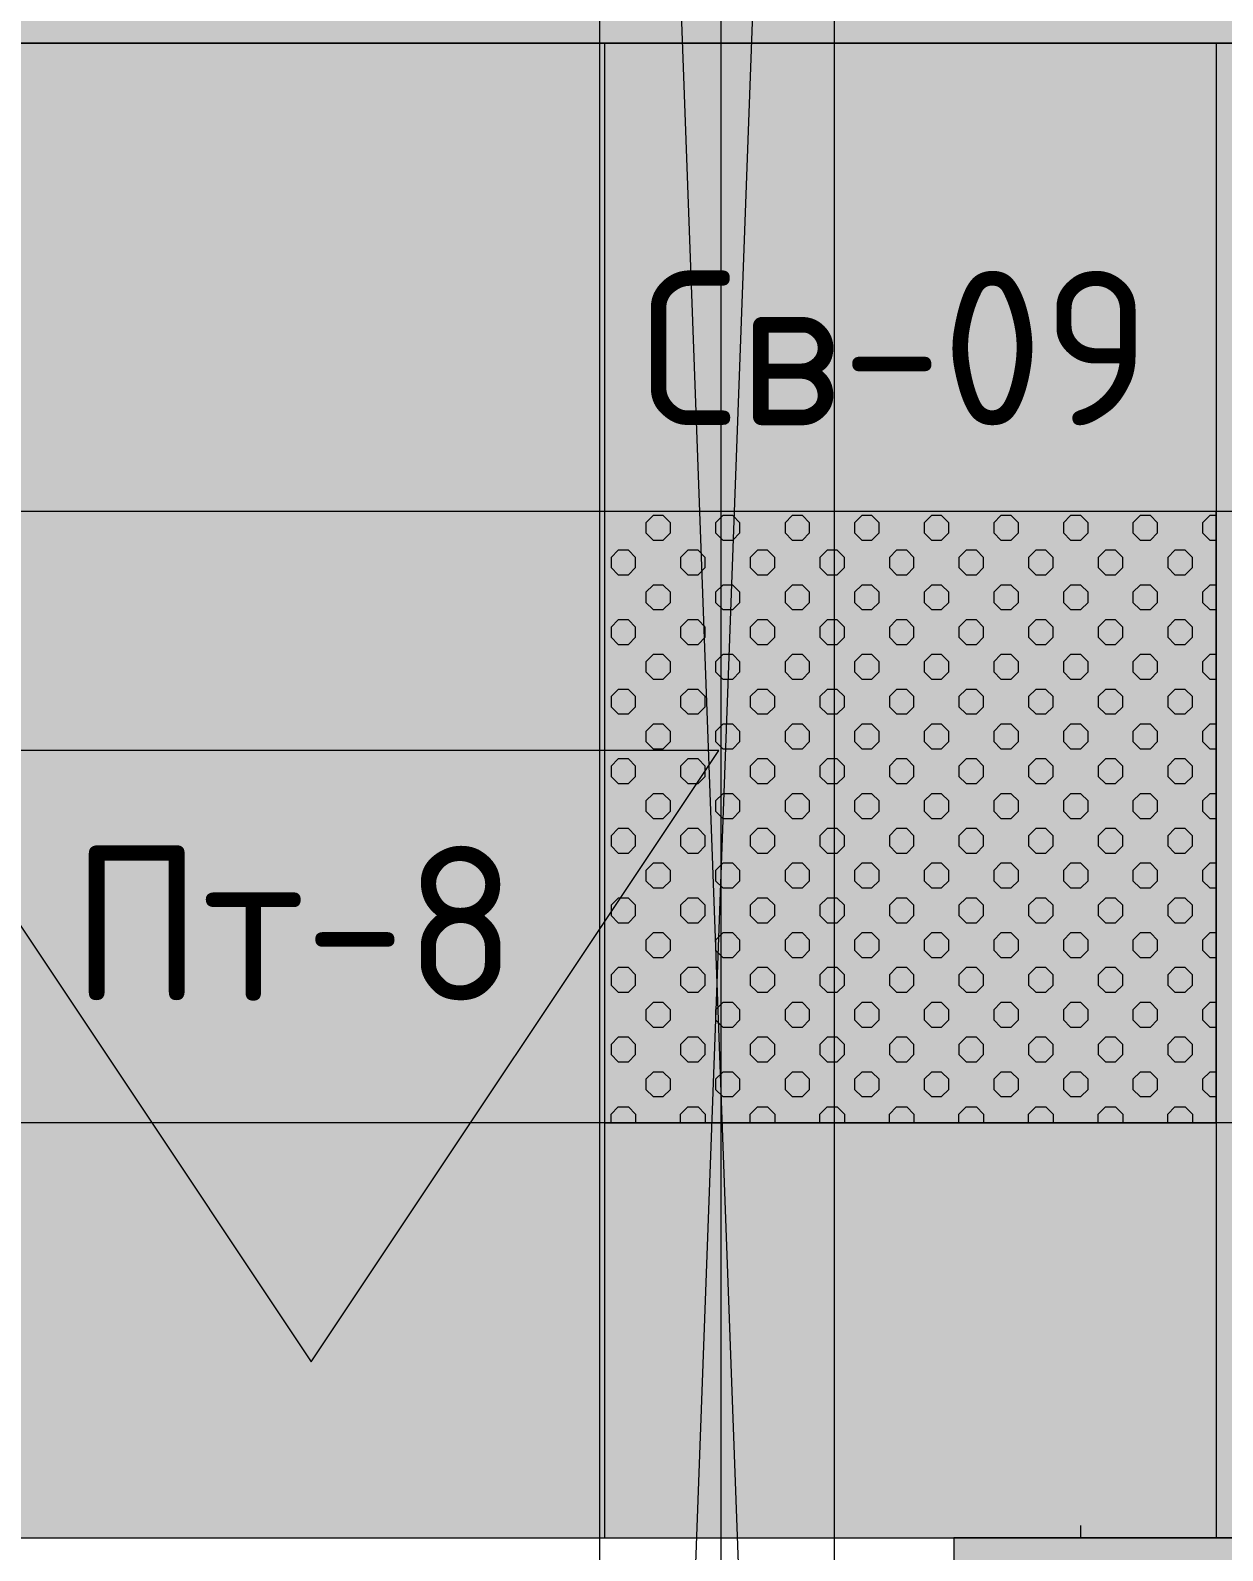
# Model space of a CAD drawing. Header units: millimetres. Extents: x -13069 to 207500, y -71366 to 56785.
# Drawn here: x 167149 to 168319, y 41478 to 42970 of the extents above; entities that cross this region are included whole.
import ezdxf

# ---------------------------------------------------------------- set-up
doc = ezdxf.new("R2010")
doc.units = ezdxf.units.MM
for name, color, linetype in [('PDF _Подложка без мебели', 7, 'Continuous'), ('PDF _Потолки - марка', 7, 'Continuous'), ('PDF _Текст', 7, 'Continuous')]:
    doc.layers.add(name, color=color, linetype=linetype)
doc.layers.add('PDF _Потолки', color=7, linetype='Continuous', lineweight=5, true_color=0x535353)
doc.layers.add('PDF _Ригели', color=7, linetype='Continuous', true_color=0x959595)
doc.layers.add('PDF _светильники', color=7, linetype='Continuous', true_color=0xffffff)
doc.styles.add('PDF GOST Common', font='GOST_Common.ttf')

msp = doc.modelspace()

# ---------------------------------------------------------------- hatches: boundary and pattern name
at = {"layer": 'PDF _Потолки', "true_color": 0xcae6ff, "transparency": 33554559}
msp.add_hatch(color=254, dxfattribs=at).paths.add_polyline_path([(164998.924, 42957.142), (171760.02, 42957.142), (171760.02, 41490.042), (166480.021, 41490.042), (166480.021, 39072.341), (166460.02, 39072.642), (166451.719, 38582.742), (167427.922, 38565.942), (167427.922, 34837.942), (165130.522, 34837.942), (165118.724, 38605.642), (165229.82, 38603.742), (165238.42, 39093.342), (164998.924, 39097.341)])

# ---------------------------------------------------------------- linework, layer by layer
at = {"layer": 'PDF _Подложка без мебели', "lineweight": 18}
msp.add_lwpolyline([(167826.622, -7031.659, -0.41419022), (168226.622, -7431.659, -0.4141845), (167826.622, -7831.659, -0.4141845), (167426.622, -7431.659, -0.41419022), (167826.622, -7031.659), (167826.622, 46201.342)], format="xyb", dxfattribs=at)
for points in [[(167241.221, 43107.142), (167241.221, 43123.042), (166535.02, 43123.042), (166535.02, 42957.142), (168934.22, 42957.142), (168934.22, 43107.142), (168849.223, 43107.142), (168849.223, 44937.142)], [(168179.124, 41502.043), (168179.124, 41490.042)], [(168340.922, 39075.842), (168340.922, 41324.142), (168867.521, 41324.142), (168867.521, 41490.042), (168055.021, 41490.042), (168055.021, 41324.142), (168159.123, 41324.142), (168159.123, 39078.942), (168166.02, 39078.842)]]:
    msp.add_lwpolyline(points, dxfattribs=at)
at = {"layer": 'PDF _Подложка без мебели', "lineweight": 0, "transparency": 33554559}
for points in [[(166535.02, 42982.142), (168934.22, 42982.142), (166535.02, 42957.142), (168934.22, 42957.142)], [(168055.021, 41490.042), (168867.521, 41490.042), (168055.021, 41465.042), (168867.521, 41465.042)]]:
    msp.add_solid(points, dxfattribs=at)
at = {"layer": 'PDF _Потолки', "color": 7, "lineweight": 13}
msp.add_lwpolyline([(164998.924, 42957.142), (164998.924, 39097.341), (165238.42, 39093.342), (165229.82, 38603.742), (165118.724, 38605.642), (165130.522, 34837.942), (167427.922, 34837.942), (167427.922, 38565.942), (166451.719, 38582.742), (166460.02, 39072.642), (166480.021, 39072.341), (166480.021, 41490.042), (171760.02, 41490.042), (171760.02, 42957.142)], close=True, dxfattribs=at)
for points in [[(167712.321, 42957.142), (167712.321, 41490.042)], [(168312.321, 42957.142), (168312.321, 41490.042)], [(171760.02, 42497.543), (164998.924, 42497.543)], [(171760.02, 41897.543), (164998.924, 41897.543)]]:
    msp.add_lwpolyline(points, dxfattribs=at)
at = {"layer": 'PDF _Потолки - марка', "lineweight": 13}
msp.add_lwpolyline([(167824.223, 42262.742), (167024.223, 42262.742), (167424.223, 41662.742)], close=True, dxfattribs=at)
at = {"layer": 'PDF _Потолки - марка', "color": 7, "lineweight": 0, "true_color": 0xffffff, "transparency": 33554559}
msp.add_solid([(167824.223, 42262.742), (167024.223, 42262.742), (167424.223, 41662.742)], dxfattribs=at)
at = {"layer": 'PDF _Ригели', "color": 7, "lineweight": 18}
msp.add_lwpolyline([(167826.622, -2015.058), (167826.622, 46201.342)], dxfattribs=at)
at = {"layer": 'PDF _Ригели', "lineweight": 18}
for points in [[(167937.522, 45167.142), (167707.524, 38910.942), (167707.524, 45167.142), (167937.522, 45167.142), (167937.522, 38910.942), (167707.524, 38910.942)], [(167937.522, 38910.942), (167707.524, 45167.142)]]:
    msp.add_lwpolyline(points, dxfattribs=at)
at = {"layer": 'PDF _светильники', "color": 7, "lineweight": 13}
msp.add_lwpolyline([(167712.321, 41897.442), (168312.321, 41897.442), (168312.321, 42497.442), (167712.321, 42497.442)], close=True, dxfattribs=at)
at = {"layer": 'PDF _светильники', "lineweight": 20}
for points in [[(167776.823, 42486.442), (167769.822, 42493.542), (167759.825, 42493.542), (167752.72, 42486.442), (167752.72, 42476.441), (167759.825, 42469.442), (167769.822, 42469.442), (167776.823, 42476.441)], [(167845.121, 42486.442), (167838.121, 42493.542), (167828.123, 42493.542), (167821.025, 42486.442), (167821.025, 42476.441), (167828.123, 42469.442), (167838.121, 42469.442), (167845.121, 42476.441)], [(167913.42, 42486.442), (167906.321, 42493.542), (167896.324, 42493.542), (167889.323, 42486.442), (167889.323, 42476.441), (167896.324, 42469.442), (167906.321, 42469.442), (167913.42, 42476.441)], [(167981.724, 42486.442), (167974.62, 42493.542), (167964.622, 42493.542), (167957.621, 42486.442), (167957.621, 42476.441), (167964.622, 42469.442), (167974.62, 42469.442), (167981.724, 42476.441)], [(168050.022, 42486.442), (168042.924, 42493.542), (168032.92, 42493.542), (168025.822, 42486.442), (168025.822, 42476.441), (168032.92, 42469.442), (168042.924, 42469.442), (168050.022, 42476.441)], [(168118.321, 42486.442), (168111.222, 42493.542), (168101.225, 42493.542), (168094.12, 42486.442), (168094.12, 42476.441), (168101.225, 42469.442), (168111.222, 42469.442), (168118.321, 42476.441)], [(168186.619, 42486.442), (168179.521, 42493.542), (168169.523, 42493.542), (168162.425, 42486.442), (168162.425, 42476.441), (168169.523, 42469.442), (168179.521, 42469.442), (168186.619, 42476.441)], [(168254.82, 42486.442), (168247.819, 42493.542), (168237.822, 42493.542), (168230.723, 42486.442), (168230.723, 42476.441), (168237.822, 42469.442), (168247.819, 42469.442), (168254.82, 42476.441)], [(167742.723, 42452.342), (167735.624, 42459.442), (167725.621, 42459.442), (167718.62, 42452.342), (167718.62, 42442.343), (167725.621, 42435.243), (167735.624, 42435.243), (167742.723, 42442.343)], [(167811.021, 42452.342), (167803.923, 42459.442), (167793.919, 42459.442), (167786.821, 42452.342), (167786.821, 42442.343), (167793.919, 42435.243), (167803.923, 42435.243), (167811.021, 42442.343)], [(167879.319, 42452.342), (167872.221, 42459.442), (167862.223, 42459.442), (167855.119, 42452.342), (167855.119, 42442.343), (167862.223, 42435.243), (167872.221, 42435.243), (167879.319, 42442.343)], [(167947.624, 42452.342), (167940.519, 42459.442), (167930.522, 42459.442), (167923.423, 42452.342), (167923.423, 42442.343), (167930.522, 42435.243), (167940.519, 42435.243), (167947.624, 42442.343)], [(168015.824, 42452.342), (168008.824, 42459.442), (167998.82, 42459.442), (167991.722, 42452.342), (167991.722, 42442.343), (167998.82, 42435.243), (168008.824, 42435.243), (168015.824, 42442.343)], [(168084.123, 42452.342), (168077.122, 42459.442), (168067.124, 42459.442), (168060.02, 42452.342), (168060.02, 42442.343), (168067.124, 42435.243), (168077.122, 42435.243), (168084.123, 42442.343)], [(168152.421, 42452.342), (168145.323, 42459.442), (168135.319, 42459.442), (168128.324, 42452.342), (168128.324, 42442.343), (168135.319, 42435.243), (168145.323, 42435.243), (168152.421, 42442.343)], [(168220.719, 42452.342), (168213.621, 42459.442), (168203.624, 42459.442), (168196.623, 42452.342), (168196.623, 42442.343), (168203.624, 42435.243), (168213.621, 42435.243), (168220.719, 42442.343)], [(168289.024, 42452.342), (168281.919, 42459.442), (168271.922, 42459.442), (168264.823, 42452.342), (168264.823, 42442.343), (168271.922, 42435.243), (168281.919, 42435.243), (168289.024, 42442.343)], [(167776.823, 42418.243), (167769.822, 42425.242), (167759.825, 42425.242), (167752.72, 42418.243), (167752.72, 42408.242), (167759.825, 42401.142), (167769.822, 42401.142), (167776.823, 42408.242)], [(167845.121, 42418.243), (167838.121, 42425.242), (167828.123, 42425.242), (167821.025, 42418.243), (167821.025, 42408.242), (167828.123, 42401.142), (167838.121, 42401.142), (167845.121, 42408.242)], [(167913.42, 42418.243), (167906.321, 42425.242), (167896.324, 42425.242), (167889.323, 42418.243), (167889.323, 42408.242), (167896.324, 42401.142), (167906.321, 42401.142), (167913.42, 42408.242)], [(167981.724, 42418.243), (167974.62, 42425.242), (167964.622, 42425.242), (167957.621, 42418.243), (167957.621, 42408.242), (167964.622, 42401.142), (167974.62, 42401.142), (167981.724, 42408.242)], [(168050.022, 42418.243), (168042.924, 42425.242), (168032.92, 42425.242), (168025.822, 42418.243), (168025.822, 42408.242), (168032.92, 42401.142), (168042.924, 42401.142), (168050.022, 42408.242)], [(168118.321, 42418.243), (168111.222, 42425.242), (168101.225, 42425.242), (168094.12, 42418.243), (168094.12, 42408.242), (168101.225, 42401.142), (168111.222, 42401.142), (168118.321, 42408.242)], [(168186.619, 42418.243), (168179.521, 42425.242), (168169.523, 42425.242), (168162.425, 42418.243), (168162.425, 42408.242), (168169.523, 42401.142), (168179.521, 42401.142), (168186.619, 42408.242)], [(168254.82, 42418.243), (168247.819, 42425.242), (168237.822, 42425.242), (168230.723, 42418.243), (168230.723, 42408.242), (168237.822, 42401.142), (168247.819, 42401.142), (168254.82, 42408.242)], [(167742.723, 42384.042), (167735.624, 42391.142), (167725.621, 42391.142), (167718.62, 42384.042), (167718.62, 42374.043), (167725.621, 42366.943), (167735.624, 42366.943), (167742.723, 42374.043)], [(167811.021, 42384.042), (167803.923, 42391.142), (167793.919, 42391.142), (167786.821, 42384.042), (167786.821, 42374.043), (167793.919, 42366.943), (167803.923, 42366.943), (167811.021, 42374.043)], [(167879.319, 42384.042), (167872.221, 42391.142), (167862.223, 42391.142), (167855.119, 42384.042), (167855.119, 42374.043), (167862.223, 42366.943), (167872.221, 42366.943), (167879.319, 42374.043)], [(167947.624, 42384.042), (167940.519, 42391.142), (167930.522, 42391.142), (167923.423, 42384.042), (167923.423, 42374.043), (167930.522, 42366.943), (167940.519, 42366.943), (167947.624, 42374.043)], [(168015.824, 42384.042), (168008.824, 42391.142), (167998.82, 42391.142), (167991.722, 42384.042), (167991.722, 42374.043), (167998.82, 42366.943), (168008.824, 42366.943), (168015.824, 42374.043)], [(168084.123, 42384.042), (168077.122, 42391.142), (168067.124, 42391.142), (168060.02, 42384.042), (168060.02, 42374.043), (168067.124, 42366.943), (168077.122, 42366.943), (168084.123, 42374.043)], [(168152.421, 42384.042), (168145.323, 42391.142), (168135.319, 42391.142), (168128.324, 42384.042), (168128.324, 42374.043), (168135.319, 42366.943), (168145.323, 42366.943), (168152.421, 42374.043)], [(168220.719, 42384.042), (168213.621, 42391.142), (168203.624, 42391.142), (168196.623, 42384.042), (168196.623, 42374.043), (168203.624, 42366.943), (168213.621, 42366.943), (168220.719, 42374.043)], [(168289.024, 42384.042), (168281.919, 42391.142), (168271.922, 42391.142), (168264.823, 42384.042), (168264.823, 42374.043), (168271.922, 42366.943), (168281.919, 42366.943), (168289.024, 42374.043)], [(167776.823, 42349.941), (167769.822, 42356.942), (167759.825, 42356.942), (167752.72, 42349.941), (167752.72, 42339.942), (167759.825, 42332.842), (167769.822, 42332.842), (167776.823, 42339.942)], [(167845.121, 42349.941), (167838.121, 42356.942), (167828.123, 42356.942), (167821.025, 42349.941), (167821.025, 42339.942), (167828.123, 42332.842), (167838.121, 42332.842), (167845.121, 42339.942)], [(167913.42, 42349.941), (167906.321, 42356.942), (167896.324, 42356.942), (167889.323, 42349.941), (167889.323, 42339.942), (167896.324, 42332.842), (167906.321, 42332.842), (167913.42, 42339.942)], [(167981.724, 42349.941), (167974.62, 42356.942), (167964.622, 42356.942), (167957.621, 42349.941), (167957.621, 42339.942), (167964.622, 42332.842), (167974.62, 42332.842), (167981.724, 42339.942)], [(168050.022, 42349.941), (168042.924, 42356.942), (168032.92, 42356.942), (168025.822, 42349.941), (168025.822, 42339.942), (168032.92, 42332.842), (168042.924, 42332.842), (168050.022, 42339.942)], [(168118.321, 42349.941), (168111.222, 42356.942), (168101.225, 42356.942), (168094.12, 42349.941), (168094.12, 42339.942), (168101.225, 42332.842), (168111.222, 42332.842), (168118.321, 42339.942)], [(168186.619, 42349.941), (168179.521, 42356.942), (168169.523, 42356.942), (168162.425, 42349.941), (168162.425, 42339.942), (168169.523, 42332.842), (168179.521, 42332.842), (168186.619, 42339.942)], [(168254.82, 42349.941), (168247.819, 42356.942), (168237.822, 42356.942), (168230.723, 42349.941), (168230.723, 42339.942), (168237.822, 42332.842), (168247.819, 42332.842), (168254.82, 42339.942)], [(167742.723, 42315.742), (167735.624, 42322.842), (167725.621, 42322.842), (167718.62, 42315.742), (167718.62, 42305.743), (167725.621, 42298.742), (167735.624, 42298.742), (167742.723, 42305.743)], [(167811.021, 42315.742), (167803.923, 42322.842), (167793.919, 42322.842), (167786.821, 42315.742), (167786.821, 42305.743), (167793.919, 42298.742), (167803.923, 42298.742), (167811.021, 42305.743)], [(167879.319, 42315.742), (167872.221, 42322.842), (167862.223, 42322.842), (167855.119, 42315.742), (167855.119, 42305.743), (167862.223, 42298.742), (167872.221, 42298.742), (167879.319, 42305.743)], [(167947.624, 42315.742), (167940.519, 42322.842), (167930.522, 42322.842), (167923.423, 42315.742), (167923.423, 42305.743), (167930.522, 42298.742), (167940.519, 42298.742), (167947.624, 42305.743)], [(168015.824, 42315.742), (168008.824, 42322.842), (167998.82, 42322.842), (167991.722, 42315.742), (167991.722, 42305.743), (167998.82, 42298.742), (168008.824, 42298.742), (168015.824, 42305.743)], [(168084.123, 42315.742), (168077.122, 42322.842), (168067.124, 42322.842), (168060.02, 42315.742), (168060.02, 42305.743), (168067.124, 42298.742), (168077.122, 42298.742), (168084.123, 42305.743)], [(168152.421, 42315.742), (168145.323, 42322.842), (168135.319, 42322.842), (168128.324, 42315.742), (168128.324, 42305.743), (168135.319, 42298.742), (168145.323, 42298.742), (168152.421, 42305.743)], [(168220.719, 42315.742), (168213.621, 42322.842), (168203.624, 42322.842), (168196.623, 42315.742), (168196.623, 42305.743), (168203.624, 42298.742), (168213.621, 42298.742), (168220.719, 42305.743)], [(168289.024, 42315.742), (168281.919, 42322.842), (168271.922, 42322.842), (168264.823, 42315.742), (168264.823, 42305.743), (168271.922, 42298.742), (168281.919, 42298.742), (168289.024, 42305.743)], [(167776.823, 42281.642), (167769.822, 42288.742), (167759.825, 42288.742), (167752.72, 42281.642), (167752.72, 42271.643), (167759.825, 42264.543), (167769.822, 42264.543), (167776.823, 42271.643)], [(167845.121, 42281.642), (167838.121, 42288.742), (167828.123, 42288.742), (167821.025, 42281.642), (167821.025, 42271.643), (167828.123, 42264.543), (167838.121, 42264.543), (167845.121, 42271.643)], [(167913.42, 42281.642), (167906.321, 42288.742), (167896.324, 42288.742), (167889.323, 42281.642), (167889.323, 42271.643), (167896.324, 42264.543), (167906.321, 42264.543), (167913.42, 42271.643)], [(167981.724, 42281.642), (167974.62, 42288.742), (167964.622, 42288.742), (167957.621, 42281.642), (167957.621, 42271.643), (167964.622, 42264.543), (167974.62, 42264.543), (167981.724, 42271.643)], [(168050.022, 42281.642), (168042.924, 42288.742), (168032.92, 42288.742), (168025.822, 42281.642), (168025.822, 42271.643), (168032.92, 42264.543), (168042.924, 42264.543), (168050.022, 42271.643)], [(168118.321, 42281.642), (168111.222, 42288.742), (168101.225, 42288.742), (168094.12, 42281.642), (168094.12, 42271.643), (168101.225, 42264.543), (168111.222, 42264.543), (168118.321, 42271.643)], [(168186.619, 42281.642), (168179.521, 42288.742), (168169.523, 42288.742), (168162.425, 42281.642), (168162.425, 42271.643), (168169.523, 42264.543), (168179.521, 42264.543), (168186.619, 42271.643)], [(168254.82, 42281.642), (168247.819, 42288.742), (168237.822, 42288.742), (168230.723, 42281.642), (168230.723, 42271.643), (168237.822, 42264.543), (168247.819, 42264.543), (168254.82, 42271.643)], [(167742.723, 42247.442), (167735.624, 42254.542), (167725.621, 42254.542), (167718.62, 42247.442), (167718.62, 42237.441), (167725.621, 42230.442), (167735.624, 42230.442), (167742.723, 42237.441)], [(167811.021, 42247.442), (167803.923, 42254.542), (167793.919, 42254.542), (167786.821, 42247.442), (167786.821, 42237.441), (167793.919, 42230.442), (167803.923, 42230.442), (167811.021, 42237.441)], [(167879.319, 42247.442), (167872.221, 42254.542), (167862.223, 42254.542), (167855.119, 42247.442), (167855.119, 42237.441), (167862.223, 42230.442), (167872.221, 42230.442), (167879.319, 42237.441)], [(167947.624, 42247.442), (167940.519, 42254.542), (167930.522, 42254.542), (167923.423, 42247.442), (167923.423, 42237.441), (167930.522, 42230.442), (167940.519, 42230.442), (167947.624, 42237.441)], [(168015.824, 42247.442), (168008.824, 42254.542), (167998.82, 42254.542), (167991.722, 42247.442), (167991.722, 42237.441), (167998.82, 42230.442), (168008.824, 42230.442), (168015.824, 42237.441)], [(168084.123, 42247.442), (168077.122, 42254.542), (168067.124, 42254.542), (168060.02, 42247.442), (168060.02, 42237.441), (168067.124, 42230.442), (168077.122, 42230.442), (168084.123, 42237.441)], [(168152.421, 42247.442), (168145.323, 42254.542), (168135.319, 42254.542), (168128.324, 42247.442), (168128.324, 42237.441), (168135.319, 42230.442), (168145.323, 42230.442), (168152.421, 42237.441)], [(168220.719, 42247.442), (168213.621, 42254.542), (168203.624, 42254.542), (168196.623, 42247.442), (168196.623, 42237.441), (168203.624, 42230.442), (168213.621, 42230.442), (168220.719, 42237.441)], [(168289.024, 42247.442), (168281.919, 42254.542), (168271.922, 42254.542), (168264.823, 42247.442), (168264.823, 42237.441), (168271.922, 42230.442), (168281.919, 42230.442), (168289.024, 42237.441)], [(167776.823, 42213.342), (167769.822, 42220.442), (167759.825, 42220.442), (167752.72, 42213.342), (167752.72, 42203.343), (167759.825, 42196.243), (167769.822, 42196.243), (167776.823, 42203.343)], [(167845.121, 42213.342), (167838.121, 42220.442), (167828.123, 42220.442), (167821.025, 42213.342), (167821.025, 42203.343), (167828.123, 42196.243), (167838.121, 42196.243), (167845.121, 42203.343)], [(167913.42, 42213.342), (167906.321, 42220.442), (167896.324, 42220.442), (167889.323, 42213.342), (167889.323, 42203.343), (167896.324, 42196.243), (167906.321, 42196.243), (167913.42, 42203.343)], [(167981.724, 42213.342), (167974.62, 42220.442), (167964.622, 42220.442), (167957.621, 42213.342), (167957.621, 42203.343), (167964.622, 42196.243), (167974.62, 42196.243), (167981.724, 42203.343)], [(168050.022, 42213.342), (168042.924, 42220.442), (168032.92, 42220.442), (168025.822, 42213.342), (168025.822, 42203.343), (168032.92, 42196.243), (168042.924, 42196.243), (168050.022, 42203.343)], [(168118.321, 42213.342), (168111.222, 42220.442), (168101.225, 42220.442), (168094.12, 42213.342), (168094.12, 42203.343), (168101.225, 42196.243), (168111.222, 42196.243), (168118.321, 42203.343)], [(168186.619, 42213.342), (168179.521, 42220.442), (168169.523, 42220.442), (168162.425, 42213.342), (168162.425, 42203.343), (168169.523, 42196.243), (168179.521, 42196.243), (168186.619, 42203.343)], [(168254.82, 42213.342), (168247.819, 42220.442), (168237.822, 42220.442), (168230.723, 42213.342), (168230.723, 42203.343), (168237.822, 42196.243), (168247.819, 42196.243), (168254.82, 42203.343)], [(167742.723, 42179.241), (167735.624, 42186.242), (167725.621, 42186.242), (167718.62, 42179.241), (167718.62, 42169.242), (167725.621, 42162.142), (167735.624, 42162.142), (167742.723, 42169.242)], [(167811.021, 42179.241), (167803.923, 42186.242), (167793.919, 42186.242), (167786.821, 42179.241), (167786.821, 42169.242), (167793.919, 42162.142), (167803.923, 42162.142), (167811.021, 42169.242)], [(167879.319, 42179.241), (167872.221, 42186.242), (167862.223, 42186.242), (167855.119, 42179.241), (167855.119, 42169.242), (167862.223, 42162.142), (167872.221, 42162.142), (167879.319, 42169.242)], [(167947.624, 42179.241), (167940.519, 42186.242), (167930.522, 42186.242), (167923.423, 42179.241), (167923.423, 42169.242), (167930.522, 42162.142), (167940.519, 42162.142), (167947.624, 42169.242)], [(168015.824, 42179.241), (168008.824, 42186.242), (167998.82, 42186.242), (167991.722, 42179.241), (167991.722, 42169.242), (167998.82, 42162.142), (168008.824, 42162.142), (168015.824, 42169.242)], [(168084.123, 42179.241), (168077.122, 42186.242), (168067.124, 42186.242), (168060.02, 42179.241), (168060.02, 42169.242), (168067.124, 42162.142), (168077.122, 42162.142), (168084.123, 42169.242)], [(168152.421, 42179.241), (168145.323, 42186.242), (168135.319, 42186.242), (168128.324, 42179.241), (168128.324, 42169.242), (168135.319, 42162.142), (168145.323, 42162.142), (168152.421, 42169.242)], [(168220.719, 42179.241), (168213.621, 42186.242), (168203.624, 42186.242), (168196.623, 42179.241), (168196.623, 42169.242), (168203.624, 42162.142), (168213.621, 42162.142), (168220.719, 42169.242)], [(168289.024, 42179.241), (168281.919, 42186.242), (168271.922, 42186.242), (168264.823, 42179.241), (168264.823, 42169.242), (168271.922, 42162.142), (168281.919, 42162.142), (168289.024, 42169.242)], [(167776.823, 42145.042), (167769.822, 42152.142), (167759.825, 42152.142), (167752.72, 42145.042), (167752.72, 42135.043), (167759.825, 42127.943), (167769.822, 42127.943), (167776.823, 42135.043)], [(167845.121, 42145.042), (167838.121, 42152.142), (167828.123, 42152.142), (167821.025, 42145.042), (167821.025, 42135.043), (167828.123, 42127.943), (167838.121, 42127.943), (167845.121, 42135.043)], [(167913.42, 42145.042), (167906.321, 42152.142), (167896.324, 42152.142), (167889.323, 42145.042), (167889.323, 42135.043), (167896.324, 42127.943), (167906.321, 42127.943), (167913.42, 42135.043)], [(167981.724, 42145.042), (167974.62, 42152.142), (167964.622, 42152.142), (167957.621, 42145.042), (167957.621, 42135.043), (167964.622, 42127.943), (167974.62, 42127.943), (167981.724, 42135.043)], [(168050.022, 42145.042), (168042.924, 42152.142), (168032.92, 42152.142), (168025.822, 42145.042), (168025.822, 42135.043), (168032.92, 42127.943), (168042.924, 42127.943), (168050.022, 42135.043)], [(168118.321, 42145.042), (168111.222, 42152.142), (168101.225, 42152.142), (168094.12, 42145.042), (168094.12, 42135.043), (168101.225, 42127.943), (168111.222, 42127.943), (168118.321, 42135.043)], [(168186.619, 42145.042), (168179.521, 42152.142), (168169.523, 42152.142), (168162.425, 42145.042), (168162.425, 42135.043), (168169.523, 42127.943), (168179.521, 42127.943), (168186.619, 42135.043)], [(168254.82, 42145.042), (168247.819, 42152.142), (168237.822, 42152.142), (168230.723, 42145.042), (168230.723, 42135.043), (168237.822, 42127.943), (168247.819, 42127.943), (168254.82, 42135.043)], [(167742.723, 42110.942), (167735.624, 42117.942), (167725.621, 42117.942), (167718.62, 42110.942), (167718.62, 42100.942), (167725.621, 42093.843), (167735.624, 42093.843), (167742.723, 42100.942)], [(167811.021, 42110.942), (167803.923, 42117.942), (167793.919, 42117.942), (167786.821, 42110.942), (167786.821, 42100.942), (167793.919, 42093.843), (167803.923, 42093.843), (167811.021, 42100.942)], [(167879.319, 42110.942), (167872.221, 42117.942), (167862.223, 42117.942), (167855.119, 42110.942), (167855.119, 42100.942), (167862.223, 42093.843), (167872.221, 42093.843), (167879.319, 42100.942)], [(167947.624, 42110.942), (167940.519, 42117.942), (167930.522, 42117.942), (167923.423, 42110.942), (167923.423, 42100.942), (167930.522, 42093.843), (167940.519, 42093.843), (167947.624, 42100.942)], [(168015.824, 42110.942), (168008.824, 42117.942), (167998.82, 42117.942), (167991.722, 42110.942), (167991.722, 42100.942), (167998.82, 42093.843), (168008.824, 42093.843), (168015.824, 42100.942)], [(168084.123, 42110.942), (168077.122, 42117.942), (168067.124, 42117.942), (168060.02, 42110.942), (168060.02, 42100.942), (168067.124, 42093.843), (168077.122, 42093.843), (168084.123, 42100.942)], [(168152.421, 42110.942), (168145.323, 42117.942), (168135.319, 42117.942), (168128.324, 42110.942), (168128.324, 42100.942), (168135.319, 42093.843), (168145.323, 42093.843), (168152.421, 42100.942)], [(168220.719, 42110.942), (168213.621, 42117.942), (168203.624, 42117.942), (168196.623, 42110.942), (168196.623, 42100.942), (168203.624, 42093.843), (168213.621, 42093.843), (168220.719, 42100.942)], [(168289.024, 42110.942), (168281.919, 42117.942), (168271.922, 42117.942), (168264.823, 42110.942), (168264.823, 42100.942), (168271.922, 42093.843), (168281.919, 42093.843), (168289.024, 42100.942)], [(167776.823, 42076.742), (167769.822, 42083.842), (167759.825, 42083.842), (167752.72, 42076.742), (167752.72, 42066.741), (167759.825, 42059.742), (167769.822, 42059.742), (167776.823, 42066.741)], [(167845.121, 42076.742), (167838.121, 42083.842), (167828.123, 42083.842), (167821.025, 42076.742), (167821.025, 42066.741), (167828.123, 42059.742), (167838.121, 42059.742), (167845.121, 42066.741)], [(167913.42, 42076.742), (167906.321, 42083.842), (167896.324, 42083.842), (167889.323, 42076.742), (167889.323, 42066.741), (167896.324, 42059.742), (167906.321, 42059.742), (167913.42, 42066.741)], [(167981.724, 42076.742), (167974.62, 42083.842), (167964.622, 42083.842), (167957.621, 42076.742), (167957.621, 42066.741), (167964.622, 42059.742), (167974.62, 42059.742), (167981.724, 42066.741)], [(168050.022, 42076.742), (168042.924, 42083.842), (168032.92, 42083.842), (168025.822, 42076.742), (168025.822, 42066.741), (168032.92, 42059.742), (168042.924, 42059.742), (168050.022, 42066.741)], [(168118.321, 42076.742), (168111.222, 42083.842), (168101.225, 42083.842), (168094.12, 42076.742), (168094.12, 42066.741), (168101.225, 42059.742), (168111.222, 42059.742), (168118.321, 42066.741)], [(168186.619, 42076.742), (168179.521, 42083.842), (168169.523, 42083.842), (168162.425, 42076.742), (168162.425, 42066.741), (168169.523, 42059.742), (168179.521, 42059.742), (168186.619, 42066.741)], [(168254.82, 42076.742), (168247.819, 42083.842), (168237.822, 42083.842), (168230.723, 42076.742), (168230.723, 42066.741), (168237.822, 42059.742), (168247.819, 42059.742), (168254.82, 42066.741)], [(167742.723, 42042.642), (167735.624, 42049.742), (167725.621, 42049.742), (167718.62, 42042.642), (167718.62, 42032.643), (167725.621, 42025.543), (167735.624, 42025.543), (167742.723, 42032.643)], [(167811.021, 42042.642), (167803.923, 42049.742), (167793.919, 42049.742), (167786.821, 42042.642), (167786.821, 42032.643), (167793.919, 42025.543), (167803.923, 42025.543), (167811.021, 42032.643)], [(167879.319, 42042.642), (167872.221, 42049.742), (167862.223, 42049.742), (167855.119, 42042.642), (167855.119, 42032.643), (167862.223, 42025.543), (167872.221, 42025.543), (167879.319, 42032.643)], [(167947.624, 42042.642), (167940.519, 42049.742), (167930.522, 42049.742), (167923.423, 42042.642), (167923.423, 42032.643), (167930.522, 42025.543), (167940.519, 42025.543), (167947.624, 42032.643)], [(168015.824, 42042.642), (168008.824, 42049.742), (167998.82, 42049.742), (167991.722, 42042.642), (167991.722, 42032.643), (167998.82, 42025.543), (168008.824, 42025.543), (168015.824, 42032.643)], [(168084.123, 42042.642), (168077.122, 42049.742), (168067.124, 42049.742), (168060.02, 42042.642), (168060.02, 42032.643), (168067.124, 42025.543), (168077.122, 42025.543), (168084.123, 42032.643)], [(168152.421, 42042.642), (168145.323, 42049.742), (168135.319, 42049.742), (168128.324, 42042.642), (168128.324, 42032.643), (168135.319, 42025.543), (168145.323, 42025.543), (168152.421, 42032.643)], [(168220.719, 42042.642), (168213.621, 42049.742), (168203.624, 42049.742), (168196.623, 42042.642), (168196.623, 42032.643), (168203.624, 42025.543), (168213.621, 42025.543), (168220.719, 42032.643)], [(168289.024, 42042.642), (168281.919, 42049.742), (168271.922, 42049.742), (168264.823, 42042.642), (168264.823, 42032.643), (168271.922, 42025.543), (168281.919, 42025.543), (168289.024, 42032.643)], [(167776.823, 42008.442), (167769.822, 42015.542), (167759.825, 42015.542), (167752.72, 42008.442), (167752.72, 41998.442), (167759.825, 41991.442), (167769.822, 41991.442), (167776.823, 41998.442)], [(167845.121, 42008.442), (167838.121, 42015.542), (167828.123, 42015.542), (167821.025, 42008.442), (167821.025, 41998.442), (167828.123, 41991.442), (167838.121, 41991.442), (167845.121, 41998.442)], [(167913.42, 42008.442), (167906.321, 42015.542), (167896.324, 42015.542), (167889.323, 42008.442), (167889.323, 41998.442), (167896.324, 41991.442), (167906.321, 41991.442), (167913.42, 41998.442)], [(167981.724, 42008.442), (167974.62, 42015.542), (167964.622, 42015.542), (167957.621, 42008.442), (167957.621, 41998.442), (167964.622, 41991.442), (167974.62, 41991.442), (167981.724, 41998.442)], [(168050.022, 42008.442), (168042.924, 42015.542), (168032.92, 42015.542), (168025.822, 42008.442), (168025.822, 41998.442), (168032.92, 41991.442), (168042.924, 41991.442), (168050.022, 41998.442)], [(168118.321, 42008.442), (168111.222, 42015.542), (168101.225, 42015.542), (168094.12, 42008.442), (168094.12, 41998.442), (168101.225, 41991.442), (168111.222, 41991.442), (168118.321, 41998.442)], [(168186.619, 42008.442), (168179.521, 42015.542), (168169.523, 42015.542), (168162.425, 42008.442), (168162.425, 41998.442), (168169.523, 41991.442), (168179.521, 41991.442), (168186.619, 41998.442)], [(168254.82, 42008.442), (168247.819, 42015.542), (168237.822, 42015.542), (168230.723, 42008.442), (168230.723, 41998.442), (168237.822, 41991.442), (168247.819, 41991.442), (168254.82, 41998.442)], [(167742.723, 41974.342), (167735.624, 41981.442), (167725.621, 41981.442), (167718.62, 41974.342), (167718.62, 41964.343), (167725.621, 41957.243), (167735.624, 41957.243), (167742.723, 41964.343)], [(167811.021, 41974.342), (167803.923, 41981.442), (167793.919, 41981.442), (167786.821, 41974.342), (167786.821, 41964.343), (167793.919, 41957.243), (167803.923, 41957.243), (167811.021, 41964.343)], [(167879.319, 41974.342), (167872.221, 41981.442), (167862.223, 41981.442), (167855.119, 41974.342), (167855.119, 41964.343), (167862.223, 41957.243), (167872.221, 41957.243), (167879.319, 41964.343)], [(167947.624, 41974.342), (167940.519, 41981.442), (167930.522, 41981.442), (167923.423, 41974.342), (167923.423, 41964.343), (167930.522, 41957.243), (167940.519, 41957.243), (167947.624, 41964.343)], [(168015.824, 41974.342), (168008.824, 41981.442), (167998.82, 41981.442), (167991.722, 41974.342), (167991.722, 41964.343), (167998.82, 41957.243), (168008.824, 41957.243), (168015.824, 41964.343)], [(168084.123, 41974.342), (168077.122, 41981.442), (168067.124, 41981.442), (168060.02, 41974.342), (168060.02, 41964.343), (168067.124, 41957.243), (168077.122, 41957.243), (168084.123, 41964.343)], [(168152.421, 41974.342), (168145.323, 41981.442), (168135.319, 41981.442), (168128.324, 41974.342), (168128.324, 41964.343), (168135.319, 41957.243), (168145.323, 41957.243), (168152.421, 41964.343)], [(168220.719, 41974.342), (168213.621, 41981.442), (168203.624, 41981.442), (168196.623, 41974.342), (168196.623, 41964.343), (168203.624, 41957.243), (168213.621, 41957.243), (168220.719, 41964.343)], [(168289.024, 41974.342), (168281.919, 41981.442), (168271.922, 41981.442), (168264.823, 41974.342), (168264.823, 41964.343), (168271.922, 41957.243), (168281.919, 41957.243), (168289.024, 41964.343)], [(167776.823, 41940.241), (167769.822, 41947.242), (167759.825, 41947.242), (167752.72, 41940.241), (167752.72, 41930.242), (167759.825, 41923.142), (167769.822, 41923.142), (167776.823, 41930.242)], [(167845.121, 41940.241), (167838.121, 41947.242), (167828.123, 41947.242), (167821.025, 41940.241), (167821.025, 41930.242), (167828.123, 41923.142), (167838.121, 41923.142), (167845.121, 41930.242)], [(167913.42, 41940.241), (167906.321, 41947.242), (167896.324, 41947.242), (167889.323, 41940.241), (167889.323, 41930.242), (167896.324, 41923.142), (167906.321, 41923.142), (167913.42, 41930.242)], [(167981.724, 41940.241), (167974.62, 41947.242), (167964.622, 41947.242), (167957.621, 41940.241), (167957.621, 41930.242), (167964.622, 41923.142), (167974.62, 41923.142), (167981.724, 41930.242)], [(168050.022, 41940.241), (168042.924, 41947.242), (168032.92, 41947.242), (168025.822, 41940.241), (168025.822, 41930.242), (168032.92, 41923.142), (168042.924, 41923.142), (168050.022, 41930.242)], [(168118.321, 41940.241), (168111.222, 41947.242), (168101.225, 41947.242), (168094.12, 41940.241), (168094.12, 41930.242), (168101.225, 41923.142), (168111.222, 41923.142), (168118.321, 41930.242)], [(168186.619, 41940.241), (168179.521, 41947.242), (168169.523, 41947.242), (168162.425, 41940.241), (168162.425, 41930.242), (168169.523, 41923.142), (168179.521, 41923.142), (168186.619, 41930.242)], [(168254.82, 41940.241), (168247.819, 41947.242), (168237.822, 41947.242), (168230.723, 41940.241), (168230.723, 41930.242), (168237.822, 41923.142), (168247.819, 41923.142), (168254.82, 41930.242)]]:
    msp.add_lwpolyline(points, close=True, dxfattribs=at)
for points in [[(168312.321, 42493.542), (168306.12, 42493.542), (168299.021, 42486.442), (168299.021, 42476.441), (168306.12, 42469.442), (168312.321, 42469.442)], [(168312.321, 42425.242), (168306.12, 42425.242), (168299.021, 42418.243), (168299.021, 42408.242), (168306.12, 42401.142), (168312.321, 42401.142)], [(168312.321, 42356.942), (168306.12, 42356.942), (168299.021, 42349.941), (168299.021, 42339.942), (168306.12, 42332.842), (168312.321, 42332.842)], [(168312.321, 42288.742), (168306.12, 42288.742), (168299.021, 42281.642), (168299.021, 42271.643), (168306.12, 42264.543), (168312.321, 42264.543)], [(168312.321, 42220.442), (168306.12, 42220.442), (168299.021, 42213.342), (168299.021, 42203.343), (168306.12, 42196.243), (168312.321, 42196.243)], [(168312.321, 42152.142), (168306.12, 42152.142), (168299.021, 42145.042), (168299.021, 42135.043), (168306.12, 42127.943), (168312.321, 42127.943)], [(168312.321, 42083.842), (168306.12, 42083.842), (168299.021, 42076.742), (168299.021, 42066.741), (168306.12, 42059.742), (168312.321, 42059.742)], [(168312.321, 42015.542), (168306.12, 42015.542), (168299.021, 42008.442), (168299.021, 41998.442), (168306.12, 41991.442), (168312.321, 41991.442)], [(168312.321, 41947.242), (168306.12, 41947.242), (168299.021, 41940.241), (168299.021, 41930.242), (168306.12, 41923.142), (168312.321, 41923.142)], [(167718.62, 41897.442), (167718.62, 41906.042), (167725.621, 41913.142), (167735.624, 41913.142), (167742.723, 41906.042), (167742.723, 41897.442)], [(167786.821, 41897.442), (167786.821, 41906.042), (167793.919, 41913.142), (167803.923, 41913.142), (167811.021, 41906.042), (167811.021, 41897.442)], [(167855.119, 41897.442), (167855.119, 41906.042), (167862.223, 41913.142), (167872.221, 41913.142), (167879.319, 41906.042), (167879.319, 41897.442)], [(167923.423, 41897.442), (167923.423, 41906.042), (167930.522, 41913.142), (167940.519, 41913.142), (167947.624, 41906.042), (167947.624, 41897.442)], [(167991.722, 41897.442), (167991.722, 41906.042), (167998.82, 41913.142), (168008.824, 41913.142), (168015.824, 41906.042), (168015.824, 41897.442)], [(168060.02, 41897.442), (168060.02, 41906.042), (168067.124, 41913.142), (168077.122, 41913.142), (168084.123, 41906.042), (168084.123, 41897.442)], [(168128.324, 41897.442), (168128.324, 41906.042), (168135.319, 41913.142), (168145.323, 41913.142), (168152.421, 41906.042), (168152.421, 41897.442)], [(168196.623, 41897.442), (168196.623, 41906.042), (168203.624, 41913.142), (168213.621, 41913.142), (168220.719, 41906.042), (168220.719, 41897.442)], [(168264.823, 41897.442), (168264.823, 41906.042), (168271.922, 41913.142), (168281.919, 41913.142), (168289.024, 41906.042), (168289.024, 41897.442)]]:
    msp.add_lwpolyline(points, dxfattribs=at)
at = {"layer": 'PDF _светильники', "color": 53, "lineweight": 0, "true_color": 0xf7e046, "transparency": 33554559}
msp.add_solid([(167712.321, 41897.442), (168312.321, 41897.442), (167712.321, 42497.442), (168312.321, 42497.442)], dxfattribs=at)

# ---------------------------------------------------------------- texts
at = {"layer": 'PDF _Текст', "char_height": 151.5063, "attachment_point": 4, "style": 'PDF GOST Common'}
for s, insert in [('Св-09', (167746.894, 42657.842)), ('Пт-8', (167189.152, 42093.046))]:
    msp.add_mtext(s, dxfattribs=dict(at, insert=insert))

doc.saveas('drawing.dxf')
